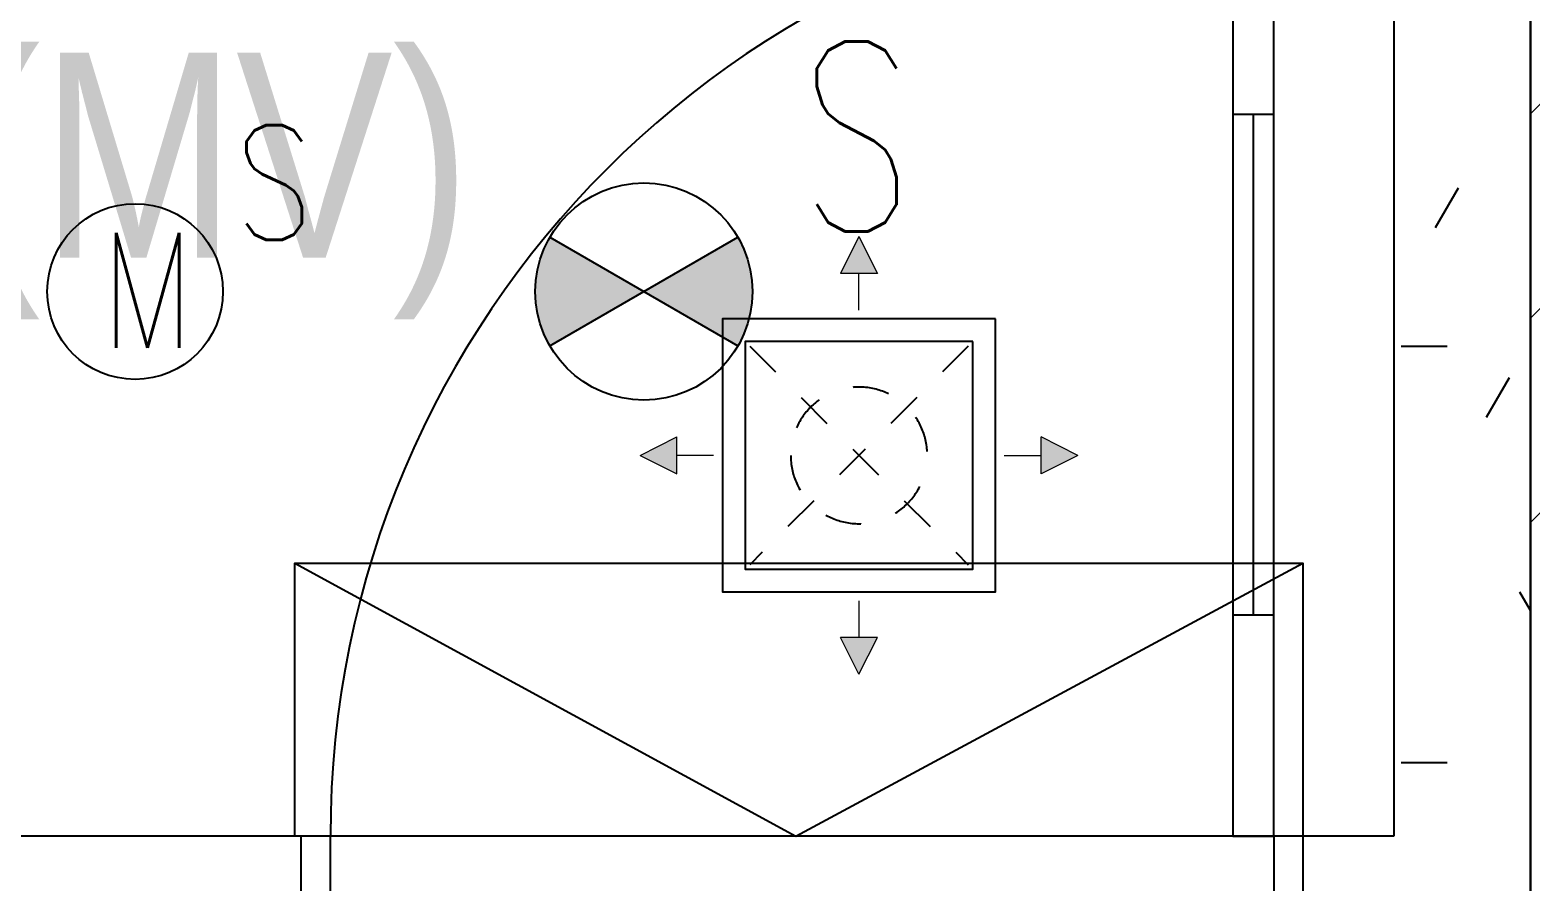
# Model space of a CAD drawing. Header units: millimetres. Extents: x -92759 to 184353, y -15225 to 86714.
# Drawn here: x -67631 to -65983, y 61591 to 62526 of the extents above; entities that cross this region are included whole.
import ezdxf

# ---------------------------------------------------------------- set-up
doc = ezdxf.new("R2010")
doc.units = ezdxf.units.MM
doc.linetypes.add('Aligning Line', pattern=[3.2004, 1.6002, -1.6002])
for name, color, linetype in [('0-1', 9, 'Continuous'), ('A-_DOOR----_E', 8, 'Continuous'), ('A-_ROOMNAME_A', 8, 'Continuous'), ('A-_WALL----_H-1', 9, 'Continuous'), ('A-_WALLPRTN_E', 8, 'Continuous'), ('A-PATT-CONC', 8, 'Continuous'), ('E-legend', 1, 'Continuous'), ('E-LIGHT----E', 1, 'Continuous'), ('HF', 7, 'Continuous'), ('M-ACMV_FCU', 5, 'Continuous')]:
    doc.layers.add(name, color=color, linetype=linetype)
doc.layers.add('HFI 9MM FPB', color=94, linetype='Continuous', lineweight=5)
doc.layers.add('M-ACMV_FAG', color=3, linetype='Continuous', lineweight=25)
doc.styles.add('Arial Narrow_2', font='ARIALN.TTF', dxfattribs={"height": 225})
doc.styles.add('T3', font='simplex.shx', dxfattribs={"width": 0.7, "height": 300})
pattern_1 = [(0, (-11870.95, 40538.29), (609.6, 152.4), [50.292, -406.908, 50.292, -406.908, -2438.4]), (0, (-11870.95, 40538.29), (609.6, 152.4), [-914.4, 50.292, -864.108, 50.292, -406.908, -1066.8]), (0, (-11870.95, 40538.29), (609.6, 152.4), [-2286, 50.292, -254.508, 50.292, -711.708]), (120, (-11642.35, 40614.49), (-436.7823, 451.7291), [50.292, -406.908, 50.292, -406.908, -2438.4]), (120, (-11642.35, 40614.49), (-436.7823, 451.7291), [-914.4, 50.292, -864.108, 50.292, -406.908, -1066.8]), (120, (-11642.35, 40614.49), (-436.7823, 451.7291), [-2286, 50.292, -254.508, 50.292, -711.708]), (240, (-11566.15, 40919.29), (-172.8177, -604.1291), [50.292, -406.908, 50.292, -406.908, -2438.4]), (240, (-11566.15, 40919.29), (-172.8177, -604.1291), [-914.4, 50.292, -864.108, 50.292, -406.908, -1066.8]), (240, (-11566.15, 40919.29), (-172.8177, -604.1291), [-2286, 50.292, -254.508, 50.292, -711.708])]

# ---------------------------------------------------------------- blocks, each defined once
blk = doc.blocks.new('IDA - F - Single - Swing - FL - Bottom - 1100L X 2200H -TD-06-10179040-BLK8_RHH_1ST STOREY PLAN')
at = {"layer": 'A-_DOOR----_E'}
for p, q in [((473, 1111), (473, 75)), ((518, 75), (518, 1111)), ((473, 868), (518, 868)), ((495.5, 868), (495.5, 318)), ((473, 318), (518, 318)), ((-518, 75), (-550, 75)), ((-518, -75), (-518, 75)), ((473, 75), (518, 75)), ((550, 75), (518, 75)), ((518, 75), (518, -75))]:
    blk.add_line(p, q, dxfattribs=at)
blk.add_arc((518, 75), 1036, 90, 180, dxfattribs=at)
blk.add_arc((518, 75), 1036, 90, 180, dxfattribs=at)
blk = doc.blocks.new('255')
for p, q in [((16995.8, -25738.3), (16696, -26288.3)), ((16696, -26288.3), (16995.8, -26845.3))]:
    blk.add_line(p, q)
blk.add_lwpolyline([(16696, -25738.3), (16995.8, -25738.3), (16995.8, -26845.3), (16696, -26845.3)], close=True)
blk = doc.blocks.new('A$Cb2bf8f38')
at = {"layer": 'A-_WALL----_H-1'}
h = blk.add_hatch(dxfattribs=at)
h.set_pattern_fill('FP_1', color=256, style=0, pattern_type=2)
h.set_pattern_definition(pattern_1)
h.paths.add_polyline_path([(-23200, 29100), (-23050, 29100), (-23050, 31550), (-23200, 31550)])
h = blk.add_hatch(dxfattribs=at)
h.set_pattern_fill('FP_1', color=256, style=0, pattern_type=2)
h.set_pattern_definition(pattern_1)
h.paths.add_polyline_path([(-27500, 28950), (-26950, 28950), (-26950, 29100), (-27500, 29100), (-27500, 28981.6)])
h.paths.add_polyline_path([(-25850, 28950), (-24400, 28950), (-24400, 29100), (-25850, 29100), (-25850, 29025)])
h.paths.add_polyline_path([(-23300, 28950), (-23050, 28950), (-23050, 29100), (-23300, 29100), (-23300, 29025)])
at = {"layer": 'A-_WALLPRTN_E'}
for p, q in [((-23200, 31550), (-23200, 29100)), ((-23050, 28950), (-23050, 31550)), ((-24400, 29100), (-25500, 29100)), ((-24400, 28950), (-24400, 29100)), ((-23200, 29100), (-23300, 29100)), ((-23300, 29100), (-23300, 28950))]:
    blk.add_line(p, q, dxfattribs=at)
at = {"rotation": 89.99999999999997}
blk.add_blockref('255', (-50145.3, 12404), dxfattribs=at)
at = {"layer": 'A-_DOOR----_E'}
blk.add_blockref('IDA - F - Single - Swing - FL - Bottom - 1100L X 2200H -TD-06-10179040-BLK8_RHH_1ST STOREY PLAN', (-23850, 29025), dxfattribs=at)
at = {"layer": 'A-_ROOMNAME_A', "insert": (-24772, 29960.4), "char_height": 225, "width": 697.468, "attachment_point": 1, "style": 'Arial Narrow_2'}
blk.add_mtext('(MV)', dxfattribs=at)
blk = doc.blocks.new('RCP_B8L1')
at = {"layer": 'HFI 9MM FPB'}
h = blk.add_hatch(dxfattribs=at)
h.set_pattern_fill('ANSI33', color=256, scale=50)
h.paths.add_polyline_path([(-11179.04966, 491011.70958), (-11179.04966, 488411.70958), (-12778.04792, 488411.70958), (-12778.04792, 486161.70958), (-5579.04966, 486161.70958), (-5579.04966, 487961.70958), (-6029.04966, 487961.70958), (-6029.04966, 488561.70958), (-5579.04966, 488561.70958), (-5579.04966, 491011.70958)])
h.paths.add_polyline_path([(-12703.54879, 488186.70958), (-6103.54879, 488186.70958), (-6103.54879, 486386.70958), (-12703.54879, 486386.70958)], flags=16)
h.paths.add_polyline_path([(-11079.04966, 490686.70958), (-5679.04966, 490686.70958), (-5679.04966, 488886.70958), (-11079.04966, 488886.70958)], flags=16)
at = {"layer": 'HF'}
blk.add_lwpolyline([(-11179.04966, 491011.70958), (-11179.04966, 488411.70958), (-12778.04792, 488411.70958), (-12778.04792, 486161.70958), (-5579.04966, 486161.70958), (-5579.04966, 487961.70958), (-6029.04966, 487961.70958), (-6029.04966, 488561.70958), (-5579.04966, 488561.70958), (-5579.04966, 491011.70958)], close=True, dxfattribs=at)
blk = doc.blocks.new('UFO S')
at = {"layer": 'E-LIGHT----E'}
h = blk.add_hatch(color=256, dxfattribs=at)
h.dxf.hatch_style = 1
h.paths.add_polyline_path([(-26, -15), (-173.5, 70.2, 0.131652), (-196.3, -15, 0.131652), (-173.5, -100.2)])
h = blk.add_hatch(color=256, dxfattribs=at)
h.dxf.hatch_style = 1
h.paths.add_polyline_path([(121.6, 70.2), (-26, -15), (121.6, -100.2, 0.131652), (144.4, -15, 0.131652)])
for p, q in [((-173.5, 70.2), (121.6, -100.2)), ((-173.5, -100.2), (121.6, 70.2))]:
    blk.add_line(p, q, dxfattribs=at)
blk.add_circle((-26, -15), 170.4, dxfattribs=at)
at = {"layer": 'E-LIGHT----E', "lineweight": 15, "style": 'T3', "width": 0.7}
blk.add_text('S', height=298.2, rotation=359.9998, dxfattribs=at).set_placement((218.2, 79.3))
blk = doc.blocks.new('Motion Sensor (S)')
at = {"layer": 'E-legend', "lineweight": 25}
blk.add_circle((-440375.5, 366574.2), 160.8, dxfattribs=at)
at = {"layer": 'E-legend', "lineweight": 13, "style": 'T3', "width": 0.8}
blk.add_text('S', height=210.1, dxfattribs=at).set_placement((-440193, 366668.7))
at = {"layer": 'E-legend', "lineweight": 25, "style": 'T3', "width": 0.8}
blk.add_text('M', height=210.1, dxfattribs=at).set_placement((-440439, 366471.4))
blk = doc.blocks.new('EL_B8_L1_R4')
at = {"color": 0, "linetype": 'ByBlock', "lineweight": 0, "xscale": 0.6, "yscale": 0.6, "zscale": 0.6}
blk.add_blockref('Motion Sensor (S)', (250435.7, -230804.8), dxfattribs=at)
at = {"layer": 'E-LIGHT----E', "xscale": 0.7, "yscale": 0.7, "zscale": 0.7}
blk.add_blockref('UFO S', (-13212.6, -10849.8), dxfattribs=at)
blk = doc.blocks.new('A$Cd016934e')
at = {"layer": 'M-ACMV_FAG', "ltscale": 100}
h = blk.add_hatch(color=256, dxfattribs=at)
h.dxf.hatch_style = 1
h.paths.add_polyline_path([(-20.2, 199.9), (20.2, 199.9), (0, 240.2)])
h = blk.add_hatch(color=256, dxfattribs=at)
h.dxf.hatch_style = 1
h.paths.add_polyline_path([(-199.9, 20.2), (-240.2, 0), (-199.9, -20.2)])
h = blk.add_hatch(color=256, dxfattribs=at)
h.dxf.hatch_style = 1
h.paths.add_polyline_path([(199.9, -20.2), (240.2, 0), (199.9, 20.2)])
h = blk.add_hatch(color=256, dxfattribs=at)
h.dxf.hatch_style = 1
h.paths.add_polyline_path([(0, -240.2), (20.2, -199.9), (-20.2, -199.9)])
at = {"layer": 'M-ACMV_FAG', "lineweight": 0}
for p, q in [((0, 240.2), (-20.2, 199.9)), ((0, 240.2), (20.2, 199.9)), ((20.2, 199.9), (-20.2, 199.9)), ((0, 159.6), (0, 199.9)), ((-240.2, 0), (-199.9, 20.2)), ((-199.9, 20.2), (-199.9, -20.2)), ((199.9, 20.2), (199.9, -20.2)), ((240.2, 0), (199.9, 20.2)), ((-240.2, 0), (-199.9, -20.2)), ((-159.6, 0), (-199.9, 0)), ((159.6, 0), (199.9, 0)), ((240.2, 0), (199.9, -20.2)), ((0, -159.6), (0, -199.9)), ((20.2, -199.9), (-20.2, -199.9)), ((0, -240.2), (-20.2, -199.9)), ((0, -240.2), (20.2, -199.9))]:
    blk.add_line(p, q, dxfattribs=at)
at = {"layer": 'M-ACMV_FAG', "linetype": 'Aligning Line', "ltscale": 25}
for p, q in [((120, -120), (-120, 120)), ((-120, -120), (120, 120))]:
    blk.add_line(p, q, dxfattribs=at)
at = {"layer": 'M-ACMV_FAG'}
for points in [[(150, -150), (-150, -150), (-150, 150), (150, 150)], [(125, -125), (-125, -125), (-125, 125), (125, 125)]]:
    blk.add_lwpolyline(points, close=True, dxfattribs=at)
at = {"layer": 'M-ACMV_FAG', "linetype": 'Aligning Line', "ltscale": 25}
blk.add_circle((0, 0), 75, dxfattribs=at)
blk = doc.blocks.new('ACMV_B8L1_R9')
at = {"layer": 'M-ACMV_FAG', "lineweight": 5, "xscale": -1, "rotation": 180}
blk.add_blockref('A$Cd016934e', (223082.5, -47895.2), dxfattribs=at)

msp = doc.modelspace()

# ---------------------------------------------------------------- block references
at = {"layer": '0-1'}
msp.add_blockref('A$Cb2bf8f38', (-42933, 32541.2), dxfattribs=at)

# ---------------------------------------------------------------- next in the draw order: block references
at = {"color": 0}
msp.add_blockref('EL_B8_L1_R4', (-53725.9, 73099.6), dxfattribs=at)
at = {"layer": 'A-PATT-CONC', "color": 152, "true_color": 0x2776bb}
msp.add_blockref('RCP_B8L1', (-54804, -426920.5), dxfattribs=at)

# ---------------------------------------------------------------- next in the draw order: block references
at = {"layer": 'M-ACMV_FCU', "color": 5}
msp.add_blockref('ACMV_B8L1_R9', (-289803, 109954.6), dxfattribs=at)

doc.saveas('drawing.dxf')
